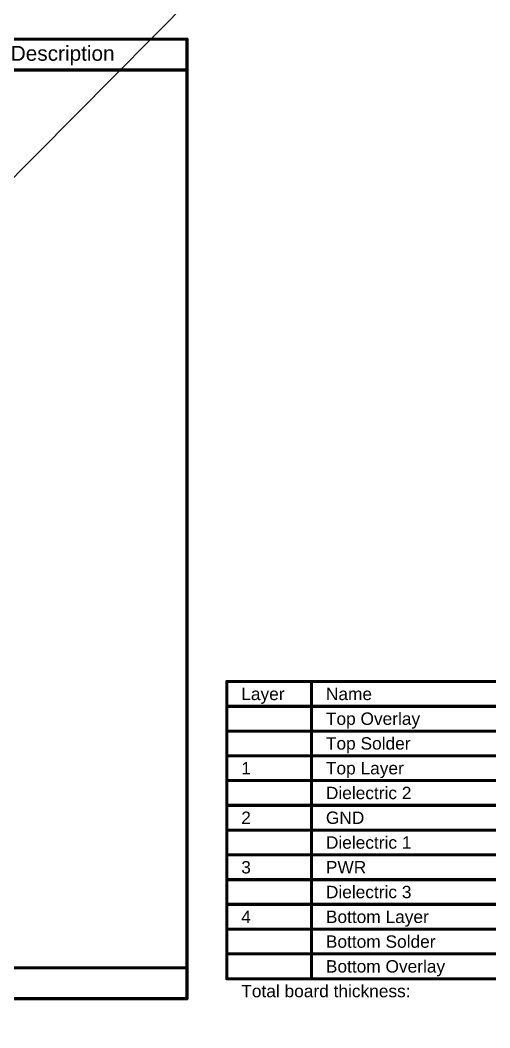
# Model space of a CAD drawing. Header units: inches. Extents: x -11 to 5379, y 0 to 5429.
# Drawn here: x 222.9 to 280.7, y 125.2 to 249.3 of the extents above; entities that cross this region are included whole.
import ezdxf

# ---------------------------------------------------------------- set-up
doc = ezdxf.new("R2010")
doc.units = ezdxf.units.IN
for name, color, linetype in [('Bottom Solder', 6, 'Continuous'), ('Drill Drawing', 1, 'Continuous'), ('Fabrication', 76, 'Continuous'), ('Top Solder', 216, 'Continuous')]:
    doc.layers.add(name, color=color, linetype=linetype)
doc.styles.add('Arial', font='', dxfattribs={"height": 0.2})
doc.styles.get('Arial').set_extended_font_data('Arial')

msp = doc.modelspace()

# ---------------------------------------------------------------- linework, layer by layer
at = {"layer": 'Bottom Solder'}
msp.add_line((6.24, 12.32), (5379.21, 5429.21), dxfattribs=at)
at = {"layer": 'Drill Drawing'}
for points in [[(0.5, 246.94, 0.381, 0.381, 0), (243.4, 246.94, 0.381, 0.381, 0)], [(243.4, 128.83, 0.381, 0.381, 0), (243.4, 246.94, 0.381, 0.381, 0)], [(0.5, 243.13, 0.381, 0.381, 0), (243.4, 243.13, 0.381, 0.381, 0)], [(0.5, 132.64, 0.381, 0.381, 0), (243.4, 132.64, 0.381, 0.381, 0)], [(0.5, 128.83, 0.381, 0.381, 0), (243.4, 128.83, 0.381, 0.381, 0)]]:
    msp.add_lwpolyline(points, format="xyseb", dxfattribs=at)
for points in [[(243.31, 246.94, 0.191, 0.191, 1), (243.5, 246.94, 0.191, 0.191, 1)], [(243.31, 246.94, 0.191, 0.191, 1), (243.5, 246.94, 0.191, 0.191, 1)], [(243.31, 243.13, 0.191, 0.191, 1), (243.5, 243.13, 0.191, 0.191, 1)], [(243.31, 132.64, 0.191, 0.191, 1), (243.5, 132.64, 0.191, 0.191, 1)], [(243.31, 128.83, 0.191, 0.191, 1), (243.5, 128.83, 0.191, 0.191, 1)], [(243.31, 128.83, 0.191, 0.191, 1), (243.5, 128.83, 0.191, 0.191, 1)]]:
    msp.add_lwpolyline(points, format="xyseb", close=True, dxfattribs=at)
at = {"layer": 'Fabrication'}
for points in [[(248.3, 167.87, 0.381, 0.381, 0), (363.59, 167.87, 0.381, 0.381, 0)], [(248.3, 131.29, 0.381, 0.381, 0), (248.3, 167.87, 0.381, 0.381, 0)], [(258.71, 131.29, 0.381, 0.381, 0), (258.71, 167.87, 0.381, 0.381, 0)], [(248.3, 164.82, 0.381, 0.381, 0), (363.59, 164.82, 0.381, 0.381, 0)], [(248.3, 161.77, 0.381, 0.381, 0), (258.71, 161.77, 0.381, 0.381, 0)], [(258.71, 161.77, 0.381, 0.381, 0), (282.33, 161.77, 0.381, 0.381, 0)], [(248.3, 158.72, 0.381, 0.381, 0), (258.71, 158.72, 0.381, 0.381, 0)], [(258.71, 158.72, 0.381, 0.381, 0), (282.33, 158.72, 0.381, 0.381, 0)], [(248.3, 155.68, 0.381, 0.381, 0), (258.71, 155.68, 0.381, 0.381, 0)], [(258.71, 155.68, 0.381, 0.381, 0), (282.33, 155.68, 0.381, 0.381, 0)], [(248.3, 152.63, 0.381, 0.381, 0), (258.71, 152.63, 0.381, 0.381, 0)], [(258.71, 152.63, 0.381, 0.381, 0), (282.33, 152.63, 0.381, 0.381, 0)], [(248.3, 149.58, 0.381, 0.381, 0), (258.71, 149.58, 0.381, 0.381, 0)], [(258.71, 149.58, 0.381, 0.381, 0), (282.33, 149.58, 0.381, 0.381, 0)], [(248.3, 146.53, 0.381, 0.381, 0), (258.71, 146.53, 0.381, 0.381, 0)], [(258.71, 146.53, 0.381, 0.381, 0), (282.33, 146.53, 0.381, 0.381, 0)], [(248.3, 143.48, 0.381, 0.381, 0), (258.71, 143.48, 0.381, 0.381, 0)], [(258.71, 143.48, 0.381, 0.381, 0), (282.33, 143.48, 0.381, 0.381, 0)], [(248.3, 140.44, 0.381, 0.381, 0), (258.71, 140.44, 0.381, 0.381, 0)], [(258.71, 140.44, 0.381, 0.381, 0), (282.33, 140.44, 0.381, 0.381, 0)], [(248.3, 137.39, 0.381, 0.381, 0), (258.71, 137.39, 0.381, 0.381, 0)], [(258.71, 137.39, 0.381, 0.381, 0), (282.33, 137.39, 0.381, 0.381, 0)], [(248.3, 134.34, 0.381, 0.381, 0), (258.71, 134.34, 0.381, 0.381, 0)], [(258.71, 134.34, 0.381, 0.381, 0), (282.33, 134.34, 0.381, 0.381, 0)], [(248.3, 131.29, 0.381, 0.381, 0), (258.71, 131.29, 0.381, 0.381, 0)], [(258.71, 131.29, 0.381, 0.381, 0), (282.33, 131.29, 0.381, 0.381, 0)]]:
    msp.add_lwpolyline(points, format="xyseb", dxfattribs=at)
for points in [[(248.2, 167.87, 0.191, 0.191, 1), (248.39, 167.87, 0.191, 0.191, 1)], [(248.2, 167.87, 0.191, 0.191, 1), (248.39, 167.87, 0.191, 0.191, 1)], [(258.62, 167.87, 0.191, 0.191, 1), (258.81, 167.87, 0.191, 0.191, 1)], [(248.2, 164.82, 0.191, 0.191, 1), (248.39, 164.82, 0.191, 0.191, 1)], [(248.2, 161.77, 0.191, 0.191, 1), (248.39, 161.77, 0.191, 0.191, 1)], [(258.62, 161.77, 0.191, 0.191, 1), (258.81, 161.77, 0.191, 0.191, 1)], [(258.62, 161.77, 0.191, 0.191, 1), (258.81, 161.77, 0.191, 0.191, 1)], [(248.2, 158.72, 0.191, 0.191, 1), (248.39, 158.72, 0.191, 0.191, 1)], [(258.62, 158.72, 0.191, 0.191, 1), (258.81, 158.72, 0.191, 0.191, 1)], [(258.62, 158.72, 0.191, 0.191, 1), (258.81, 158.72, 0.191, 0.191, 1)], [(248.2, 155.68, 0.191, 0.191, 1), (248.39, 155.68, 0.191, 0.191, 1)], [(258.62, 155.68, 0.191, 0.191, 1), (258.81, 155.68, 0.191, 0.191, 1)], [(258.62, 155.68, 0.191, 0.191, 1), (258.81, 155.68, 0.191, 0.191, 1)], [(248.2, 152.63, 0.191, 0.191, 1), (248.39, 152.63, 0.191, 0.191, 1)], [(258.62, 152.63, 0.191, 0.191, 1), (258.81, 152.63, 0.191, 0.191, 1)], [(258.62, 152.63, 0.191, 0.191, 1), (258.81, 152.63, 0.191, 0.191, 1)], [(248.2, 149.58, 0.191, 0.191, 1), (248.39, 149.58, 0.191, 0.191, 1)], [(258.62, 149.58, 0.191, 0.191, 1), (258.81, 149.58, 0.191, 0.191, 1)], [(258.62, 149.58, 0.191, 0.191, 1), (258.81, 149.58, 0.191, 0.191, 1)], [(248.2, 146.53, 0.191, 0.191, 1), (248.39, 146.53, 0.191, 0.191, 1)], [(258.62, 146.53, 0.191, 0.191, 1), (258.81, 146.53, 0.191, 0.191, 1)], [(258.62, 146.53, 0.191, 0.191, 1), (258.81, 146.53, 0.191, 0.191, 1)], [(248.2, 143.48, 0.191, 0.191, 1), (248.39, 143.48, 0.191, 0.191, 1)], [(258.62, 143.48, 0.191, 0.191, 1), (258.81, 143.48, 0.191, 0.191, 1)], [(258.62, 143.48, 0.191, 0.191, 1), (258.81, 143.48, 0.191, 0.191, 1)], [(248.2, 140.44, 0.191, 0.191, 1), (248.39, 140.44, 0.191, 0.191, 1)], [(258.62, 140.44, 0.191, 0.191, 1), (258.81, 140.44, 0.191, 0.191, 1)], [(258.62, 140.44, 0.191, 0.191, 1), (258.81, 140.44, 0.191, 0.191, 1)], [(248.2, 137.39, 0.191, 0.191, 1), (248.39, 137.39, 0.191, 0.191, 1)], [(258.62, 137.39, 0.191, 0.191, 1), (258.81, 137.39, 0.191, 0.191, 1)], [(258.62, 137.39, 0.191, 0.191, 1), (258.81, 137.39, 0.191, 0.191, 1)], [(248.2, 134.34, 0.191, 0.191, 1), (248.39, 134.34, 0.191, 0.191, 1)], [(258.62, 134.34, 0.191, 0.191, 1), (258.81, 134.34, 0.191, 0.191, 1)], [(258.62, 134.34, 0.191, 0.191, 1), (258.81, 134.34, 0.191, 0.191, 1)], [(248.2, 131.29, 0.191, 0.191, 1), (248.39, 131.29, 0.191, 0.191, 1)], [(248.2, 131.29, 0.191, 0.191, 1), (248.39, 131.29, 0.191, 0.191, 1)], [(258.62, 131.29, 0.191, 0.191, 1), (258.81, 131.29, 0.191, 0.191, 1)], [(258.62, 131.29, 0.191, 0.191, 1), (258.81, 131.29, 0.191, 0.191, 1)], [(258.62, 131.29, 0.191, 0.191, 1), (258.81, 131.29, 0.191, 0.191, 1)]]:
    msp.add_lwpolyline(points, format="xyseb", close=True, dxfattribs=at)
at = {"layer": 'Top Solder'}
msp.add_line((6.24, 12.32), (5379.21, 5429.21), dxfattribs=at)

# ---------------------------------------------------------------- texts
at = {"layer": 'Drill Drawing', "style": 'Arial'}
msp.add_text('Description', height=1.8288, dxfattribs=at).set_placement((221.72, 244.27))
at = {"layer": 'Fabrication', "style": 'Arial'}
for s, height, p in [('Layer', 1.524, (250.08, 165.58)), ('Name', 1.524, (260.49, 165.58)), ('Top Overlay', 1.524, (260.49, 162.53)), ('Top Solder', 1.524, (260.49, 159.49)), ('1', 1.52, (250.08, 156.44)), ('Top Layer', 1.524, (260.49, 156.44)), ('Dielectric 2', 1.524, (260.49, 153.39)), ('2', 1.52, (250.08, 150.34)), ('GND', 1.524, (260.49, 150.34)), ('Dielectric 1', 1.524, (260.49, 147.29)), ('3', 1.52, (250.08, 144.25)), ('PWR', 1.524, (260.49, 144.25)), ('Dielectric 3', 1.524, (260.49, 141.2)), ('4', 1.52, (250.08, 138.15)), ('Bottom Layer', 1.524, (260.49, 138.15)), ('Bottom Solder', 1.524, (260.49, 135.1)), ('Bottom Overlay', 1.524, (260.49, 132.05)), ('Total board thickness:', 1.524, (250.08, 129.01))]:
    msp.add_text(s, height=height, dxfattribs=at).set_placement(p)

doc.saveas('drawing.dxf')
